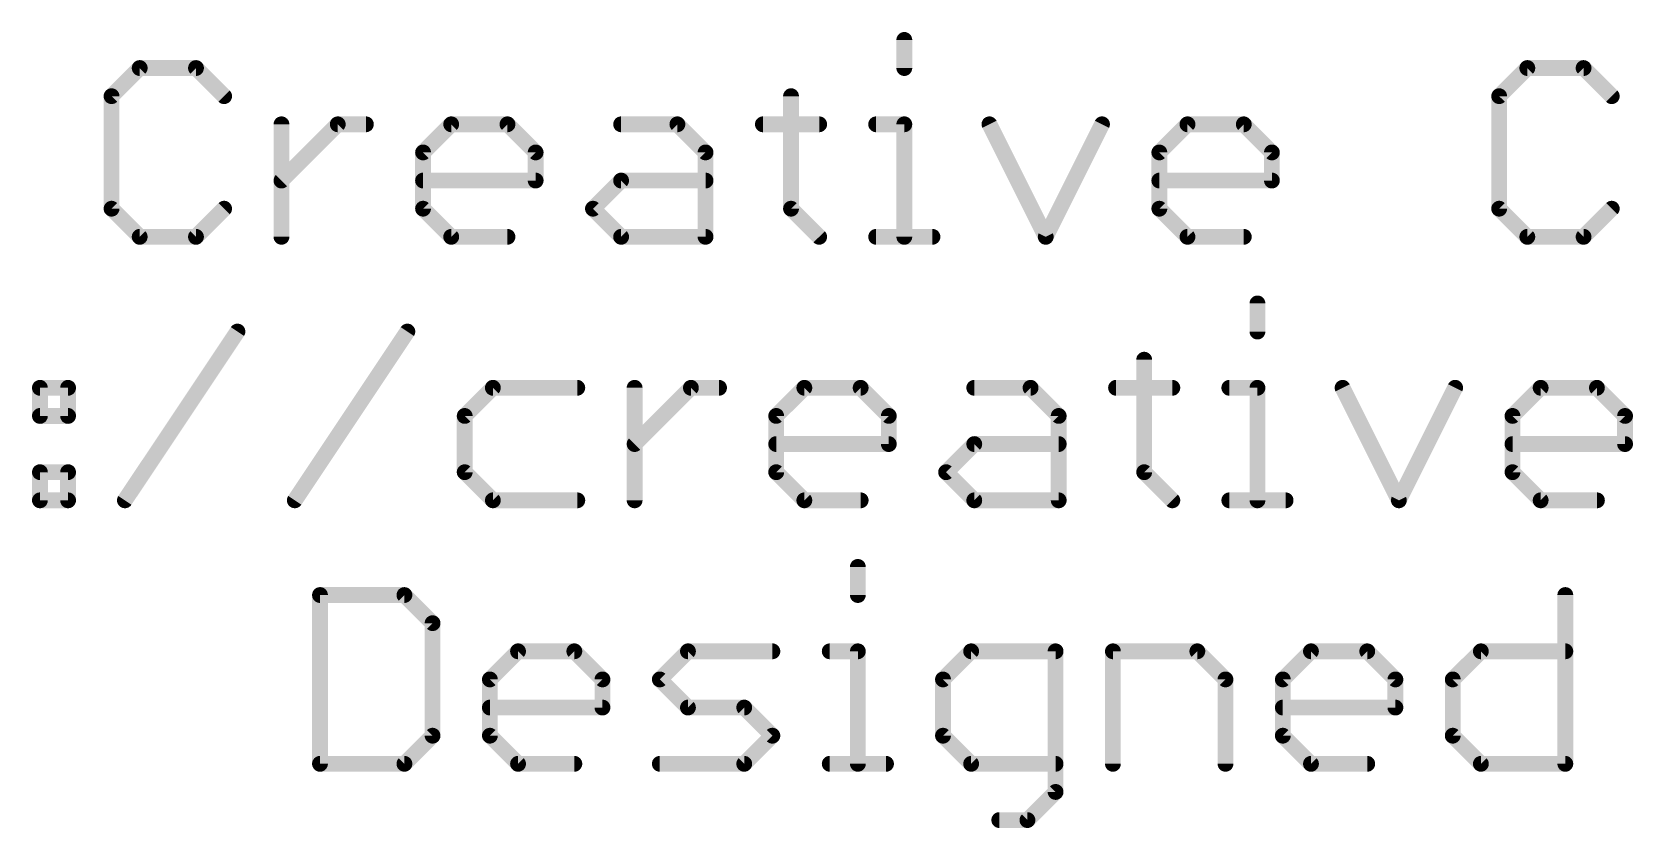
# Model space of a CAD drawing. Extents: x -33 to 74, y -20 to 37.
# Drawn here: x -3.97 to 11.46, y -19.59 to -11.92 of the extents above; entities that cross this region are included whole.
import ezdxf

# ---------------------------------------------------------------- set-up
doc = ezdxf.new("R2010")
doc.units = 0
doc.layers.add('51', color=53, linetype='CONTINUOUS')

msp = doc.modelspace()

# ---------------------------------------------------------------- linework, layer by layer
at = {"layer": '51', "const_width": 0.1524}
for points in [[(4.4362, -11.9956), (4.4362, -12.2668)], [(-2.931, -12.2668), (-3.2021, -12.538)], [(-2.3886, -12.2668), (-2.931, -12.2668)], [(-2.1175, -12.538), (-2.3886, -12.2668)], [(10.4391, -12.2668), (10.168, -12.538)], [(10.9815, -12.2668), (10.4391, -12.2668)], [(11.2526, -12.538), (10.9815, -12.2668)], [(-3.2021, -12.538), (-3.2021, -13.6226)], [(3.3448, -12.538), (3.3448, -13.6226)], [(10.168, -12.538), (10.168, -13.6226)], [(-1.565, -13.8938), (-1.565, -12.8091)], [(-1.565, -13.3515), (-1.0226, -12.8091)], [(-1.0226, -12.8091), (-0.7515, -12.8091)], [(-0.2007, -13.0803), (0.0705, -12.8091)], [(0.0705, -12.8091), (0.6128, -12.8091)], [(0.6128, -12.8091), (0.884, -13.0803)], [(1.7076, -12.8091), (2.25, -12.8091)], [(2.25, -12.8091), (2.5211, -13.0803)], [(3.0736, -12.8091), (3.616, -12.8091)], [(4.1651, -12.8091), (4.4362, -12.8091)], [(4.4362, -12.8091), (4.4362, -13.8938)], [(5.2565, -12.8091), (5.7988, -13.8938)], [(5.7988, -13.8938), (6.3412, -12.8091)], [(6.8937, -13.0803), (7.1648, -12.8091)], [(7.1648, -12.8091), (7.7072, -12.8091)], [(7.7072, -12.8091), (7.9783, -13.0803)], [(-0.2007, -13.6226), (-0.2007, -13.0803)], [(0.884, -13.0803), (0.884, -13.3515)], [(2.5211, -13.0803), (2.5211, -13.8938)], [(6.8937, -13.6226), (6.8937, -13.0803)], [(7.9783, -13.0803), (7.9783, -13.3515)], [(0.884, -13.3515), (-0.2007, -13.3515)], [(1.4365, -13.6226), (1.7076, -13.3515)], [(1.7076, -13.3515), (2.5211, -13.3515)], [(7.9783, -13.3515), (6.8937, -13.3515)], [(-3.2021, -13.6226), (-2.931, -13.8938)], [(-2.3886, -13.8938), (-2.1175, -13.6226)], [(0.0705, -13.8938), (-0.2007, -13.6226)], [(1.7076, -13.8938), (1.4365, -13.6226)], [(3.3448, -13.6226), (3.616, -13.8938)], [(7.1648, -13.8938), (6.8937, -13.6226)], [(10.168, -13.6226), (10.4391, -13.8938)], [(10.9815, -13.8938), (11.2526, -13.6226)], [(-2.931, -13.8938), (-2.3886, -13.8938)], [(0.6128, -13.8938), (0.0705, -13.8938)], [(2.5211, -13.8938), (1.7076, -13.8938)], [(4.1651, -13.8938), (4.7074, -13.8938)], [(7.7072, -13.8938), (7.1648, -13.8938)], [(10.4391, -13.8938), (10.9815, -13.8938)], [(7.839, -14.5356), (7.839, -14.8068)], [(-3.0737, -16.4338), (-1.9891, -14.8068)], [(-1.4366, -16.4338), (-0.3519, -14.8068)], [(6.7475, -15.078), (6.7475, -16.1626)], [(-3.8923, -15.3491), (-3.6211, -15.3491)], [(-3.8923, -15.6203), (-3.8923, -15.3491)], [(-3.6211, -15.3491), (-3.6211, -15.6203)], [(0.4718, -15.3491), (0.2006, -15.6203)], [(1.2853, -15.3491), (0.4718, -15.3491)], [(1.8377, -16.4338), (1.8377, -15.3491)], [(1.8377, -15.8915), (2.3801, -15.3491)], [(2.3801, -15.3491), (2.6512, -15.3491)], [(3.202, -15.6203), (3.4732, -15.3491)], [(3.4732, -15.3491), (4.0155, -15.3491)], [(4.0155, -15.3491), (4.2867, -15.6203)], [(5.1104, -15.3491), (5.6527, -15.3491)], [(5.6527, -15.3491), (5.9239, -15.6203)], [(6.4764, -15.3491), (7.0187, -15.3491)], [(7.5678, -15.3491), (7.839, -15.3491)], [(7.839, -15.3491), (7.839, -16.4338)], [(8.6592, -15.3491), (9.2016, -16.4338)], [(9.2016, -16.4338), (9.7439, -15.3491)], [(10.2964, -15.6203), (10.5676, -15.3491)], [(10.5676, -15.3491), (11.1099, -15.3491)], [(11.1099, -15.3491), (11.381, -15.6203)], [(-3.6211, -15.6203), (-3.8923, -15.6203)], [(0.2006, -15.6203), (0.2006, -16.1626)], [(3.202, -16.1626), (3.202, -15.6203)], [(4.2867, -15.6203), (4.2867, -15.8915)], [(5.9239, -15.6203), (5.9239, -16.4338)], [(10.2964, -16.1626), (10.2964, -15.6203)], [(11.381, -15.6203), (11.381, -15.8915)], [(4.2867, -15.8915), (3.202, -15.8915)], [(4.8392, -16.1626), (5.1104, -15.8915)], [(5.1104, -15.8915), (5.9239, -15.8915)], [(11.381, -15.8915), (10.2964, -15.8915)], [(-3.8923, -16.1626), (-3.6211, -16.1626)], [(-3.8923, -16.4338), (-3.8923, -16.1626)], [(-3.6211, -16.1626), (-3.6211, -16.4338)], [(0.2006, -16.1626), (0.4718, -16.4338)], [(3.4732, -16.4338), (3.202, -16.1626)], [(5.1104, -16.4338), (4.8392, -16.1626)], [(6.7475, -16.1626), (7.0187, -16.4338)], [(10.5676, -16.4338), (10.2964, -16.1626)], [(-3.6211, -16.4338), (-3.8923, -16.4338)], [(0.4718, -16.4338), (1.2853, -16.4338)], [(4.0155, -16.4338), (3.4732, -16.4338)], [(5.9239, -16.4338), (5.1104, -16.4338)], [(7.5678, -16.4338), (8.1101, -16.4338)], [(11.1099, -16.4338), (10.5676, -16.4338)], [(3.9888, -17.0756), (3.9888, -17.3468)], [(-1.1938, -17.3468), (-1.1938, -18.9738)], [(-0.3803, -17.3468), (-1.1938, -17.3468)], [(-0.1091, -17.618), (-0.3803, -17.3468)], [(10.8052, -17.3468), (10.8052, -18.9738)], [(-0.1091, -18.7026), (-0.1091, -17.618)], [(0.4434, -18.1603), (0.7145, -17.8891)], [(0.7145, -17.8891), (1.2569, -17.8891)], [(1.2569, -17.8891), (1.528, -18.1603)], [(2.0805, -18.1603), (2.3517, -17.8891)], [(2.3517, -17.8891), (3.1652, -17.8891)], [(3.7177, -17.8891), (3.9888, -17.8891)], [(3.9888, -17.8891), (3.9888, -18.9738)], [(5.0803, -17.8891), (4.8091, -18.1603)], [(5.8938, -17.8891), (5.0803, -17.8891)], [(5.8938, -19.245), (5.8938, -17.8891)], [(6.4463, -18.9738), (6.4463, -17.8891)], [(6.4463, -17.8891), (7.2598, -17.8891)], [(7.2598, -17.8891), (7.5309, -18.1603)], [(8.0834, -18.1603), (8.3546, -17.8891)], [(8.3546, -17.8891), (8.8969, -17.8891)], [(8.8969, -17.8891), (9.1681, -18.1603)], [(9.7206, -18.1603), (9.9917, -17.8891)], [(9.9917, -17.8891), (10.8052, -17.8891)], [(0.4434, -18.7026), (0.4434, -18.1603)], [(1.528, -18.1603), (1.528, -18.4315)], [(2.3517, -18.4315), (2.0805, -18.1603)], [(4.8091, -18.1603), (4.8091, -18.7026)], [(7.5309, -18.1603), (7.5309, -18.9738)], [(8.0834, -18.7026), (8.0834, -18.1603)], [(9.1681, -18.1603), (9.1681, -18.4315)], [(9.7206, -18.7026), (9.7206, -18.1603)], [(1.528, -18.4315), (0.4434, -18.4315)], [(2.894, -18.4315), (2.3517, -18.4315)], [(3.1652, -18.7026), (2.894, -18.4315)], [(9.1681, -18.4315), (8.0834, -18.4315)], [(-0.3803, -18.9738), (-0.1091, -18.7026)], [(0.7145, -18.9738), (0.4434, -18.7026)], [(2.894, -18.9738), (3.1652, -18.7026)], [(4.8091, -18.7026), (5.0803, -18.9738)], [(8.3546, -18.9738), (8.0834, -18.7026)], [(9.9917, -18.9738), (9.7206, -18.7026)], [(-1.1938, -18.9738), (-0.3803, -18.9738)], [(1.2569, -18.9738), (0.7145, -18.9738)], [(2.0805, -18.9738), (2.894, -18.9738)], [(3.7177, -18.9738), (4.26, -18.9738)], [(5.0803, -18.9738), (5.8938, -18.9738)], [(8.8969, -18.9738), (8.3546, -18.9738)], [(10.8052, -18.9738), (9.9917, -18.9738)], [(5.6226, -19.5161), (5.8938, -19.245)], [(5.3514, -19.5161), (5.6226, -19.5161)]]:
    msp.add_lwpolyline(points, dxfattribs=at)
at = {"layer": '51', "const_width": 0.0762}
for points in [[(4.4743, -11.9956, 1), (4.3981, -11.9956)], [(-2.931, -12.2287, 1), (-2.931, -12.3049)], [(-2.904, -12.2938, 1), (-2.9579, -12.2399)], [(-2.3617, -12.2399, 1), (-2.4156, -12.2938)], [(-2.3886, -12.3049, 1), (-2.3886, -12.2287)], [(4.3981, -12.2668, 1), (4.4743, -12.2668)], [(10.4391, -12.2287, 1), (10.4391, -12.3049)], [(10.4661, -12.2938, 1), (10.4122, -12.2399)], [(11.0084, -12.2399, 1), (10.9545, -12.2938)], [(10.9815, -12.3049, 1), (10.9815, -12.2287)], [(-3.2291, -12.511, 1), (-3.1752, -12.5649)], [(-3.164, -12.538, 1), (-3.2402, -12.538)], [(-2.1444, -12.5649, 1), (-2.0905, -12.511)], [(3.3829, -12.538, 1), (3.3067, -12.538)], [(10.141, -12.511, 1), (10.1949, -12.5649)], [(10.2061, -12.538, 1), (10.1299, -12.538)], [(11.2257, -12.5649, 1), (11.2796, -12.511)], [(-1.5269, -12.8091, 1), (-1.6031, -12.8091)], [(-1.0226, -12.771, 1), (-1.0226, -12.8472)], [(-0.9957, -12.8361, 1), (-1.0496, -12.7822)], [(-0.7515, -12.8472, 1), (-0.7515, -12.771)], [(0.0705, -12.771, 1), (0.0705, -12.8472)], [(0.0974, -12.8361, 1), (0.0435, -12.7822)], [(0.6398, -12.7822, 1), (0.5859, -12.8361)], [(0.6128, -12.8472, 1), (0.6128, -12.771)], [(1.7076, -12.771, 1), (1.7076, -12.8472)], [(2.2769, -12.7822, 1), (2.223, -12.8361)], [(2.25, -12.8472, 1), (2.25, -12.771)], [(3.0736, -12.771, 1), (3.0736, -12.8472)], [(3.616, -12.8472, 1), (3.616, -12.771)], [(4.1651, -12.771, 1), (4.1651, -12.8472)], [(4.4743, -12.8091, 1), (4.3981, -12.8091)], [(4.4362, -12.8472, 1), (4.4362, -12.771)], [(5.2906, -12.7921, 1), (5.2224, -12.8262)], [(6.3752, -12.8262, 1), (6.3071, -12.7921)], [(7.1648, -12.771, 1), (7.1648, -12.8472)], [(7.1918, -12.8361, 1), (7.1379, -12.7822)], [(7.7341, -12.7822, 1), (7.6802, -12.8361)], [(7.7072, -12.8472, 1), (7.7072, -12.771)], [(-0.1626, -13.0803, 1), (-0.2388, -13.0803)], [(-0.2276, -13.0534, 1), (-0.1737, -13.1072)], [(0.9221, -13.0803, 1), (0.8459, -13.0803)], [(0.857, -13.1072, 1), (0.9109, -13.0534)], [(2.5592, -13.0803, 1), (2.483, -13.0803)], [(2.4942, -13.1072, 1), (2.5481, -13.0534)], [(6.9318, -13.0803, 1), (6.8556, -13.0803)], [(6.8667, -13.0534, 1), (6.9206, -13.1072)], [(8.0164, -13.0803, 1), (7.9402, -13.0803)], [(7.9514, -13.1072, 1), (8.0053, -13.0534)], [(-1.5919, -13.3245, 1), (-1.538, -13.3784)], [(-0.2007, -13.3134, 1), (-0.2007, -13.3896)], [(0.8459, -13.3515, 1), (0.9221, -13.3515)], [(0.884, -13.3896, 1), (0.884, -13.3134)], [(1.7076, -13.3134, 1), (1.7076, -13.3896)], [(1.7346, -13.3784, 1), (1.6807, -13.3245)], [(2.5211, -13.3896, 1), (2.5211, -13.3134)], [(6.8937, -13.3134, 1), (6.8937, -13.3896)], [(7.9402, -13.3515, 1), (8.0164, -13.3515)], [(7.9783, -13.3896, 1), (7.9783, -13.3134)], [(-3.1752, -13.5957, 1), (-3.2291, -13.6496)], [(-2.0905, -13.6496, 1), (-2.1444, -13.5957)], [(-0.1737, -13.5957, 1), (-0.2276, -13.6496)], [(1.4634, -13.5957, 1), (1.4095, -13.6496)], [(1.4095, -13.5957, 1), (1.4634, -13.6496)], [(3.3717, -13.5957, 1), (3.3179, -13.6496)], [(6.9206, -13.5957, 1), (6.8667, -13.6496)], [(10.1949, -13.5957, 1), (10.141, -13.6496)], [(11.2796, -13.6496, 1), (11.2257, -13.5957)], [(-3.2402, -13.6226, 1), (-3.164, -13.6226)], [(-0.2388, -13.6226, 1), (-0.1626, -13.6226)], [(3.3067, -13.6226, 1), (3.3829, -13.6226)], [(6.8556, -13.6226, 1), (6.9318, -13.6226)], [(10.1299, -13.6226, 1), (10.2061, -13.6226)], [(-2.931, -13.8557, 1), (-2.931, -13.9319)], [(-2.9579, -13.9207, 1), (-2.904, -13.8669)], [(-2.4156, -13.8669, 1), (-2.3617, -13.9207)], [(-2.3886, -13.9319, 1), (-2.3886, -13.8557)], [(-1.6031, -13.8938, 1), (-1.5269, -13.8938)], [(0.0705, -13.8557, 1), (0.0705, -13.9319)], [(0.0435, -13.9207, 1), (0.0974, -13.8669)], [(0.6128, -13.9319, 1), (0.6128, -13.8557)], [(1.7076, -13.8557, 1), (1.7076, -13.9319)], [(1.6807, -13.9207, 1), (1.7346, -13.8669)], [(2.483, -13.8938, 1), (2.5592, -13.8938)], [(2.5211, -13.9319, 1), (2.5211, -13.8557)], [(3.589, -13.9207, 1), (3.6429, -13.8669)], [(4.1651, -13.8557, 1), (4.1651, -13.9319)], [(4.3981, -13.8938, 1), (4.4743, -13.8938)], [(4.7074, -13.9319, 1), (4.7074, -13.8557)], [(5.7648, -13.8768, 1), (5.8329, -13.9108)], [(5.7648, -13.9108, 1), (5.8329, -13.8768)], [(7.1648, -13.8557, 1), (7.1648, -13.9319)], [(7.1379, -13.9207, 1), (7.1918, -13.8669)], [(7.7072, -13.9319, 1), (7.7072, -13.8557)], [(10.4391, -13.8557, 1), (10.4391, -13.9319)], [(10.4122, -13.9207, 1), (10.4661, -13.8669)], [(10.9545, -13.8669, 1), (11.0084, -13.9207)], [(10.9815, -13.9319, 1), (10.9815, -13.8557)], [(7.8771, -14.5356, 1), (7.8009, -14.5356)], [(-1.9574, -14.8279, 1), (-2.0208, -14.7857)], [(-0.3202, -14.8279, 1), (-0.3836, -14.7857)], [(7.8009, -14.8068, 1), (7.8771, -14.8068)], [(6.7856, -15.078, 1), (6.7094, -15.078)], [(-3.8923, -15.311, 1), (-3.8923, -15.3872)], [(-3.8542, -15.3491, 1), (-3.9304, -15.3491)], [(-3.583, -15.3491, 1), (-3.6592, -15.3491)], [(-3.6211, -15.3872, 1), (-3.6211, -15.311)], [(0.4718, -15.311, 1), (0.4718, -15.3872)], [(0.4987, -15.3761, 1), (0.4448, -15.3222)], [(1.2853, -15.3872, 1), (1.2853, -15.311)], [(1.8758, -15.3491, 1), (1.7996, -15.3491)], [(2.3801, -15.311, 1), (2.3801, -15.3872)], [(2.407, -15.3761, 1), (2.3531, -15.3222)], [(2.6512, -15.3872, 1), (2.6512, -15.311)], [(3.4732, -15.311, 1), (3.4732, -15.3872)], [(3.5001, -15.3761, 1), (3.4463, -15.3222)], [(4.0425, -15.3222, 1), (3.9886, -15.3761)], [(4.0155, -15.3872, 1), (4.0155, -15.311)], [(5.1104, -15.311, 1), (5.1104, -15.3872)], [(5.6796, -15.3222, 1), (5.6258, -15.3761)], [(5.6527, -15.3872, 1), (5.6527, -15.311)], [(6.4764, -15.311, 1), (6.4764, -15.3872)], [(7.0187, -15.3872, 1), (7.0187, -15.311)], [(7.5678, -15.311, 1), (7.5678, -15.3872)], [(7.8771, -15.3491, 1), (7.8009, -15.3491)], [(7.839, -15.3872, 1), (7.839, -15.311)], [(8.6933, -15.3321, 1), (8.6252, -15.3662)], [(9.778, -15.3662, 1), (9.7098, -15.3321)], [(10.5676, -15.311, 1), (10.5676, -15.3872)], [(10.5945, -15.3761, 1), (10.5406, -15.3222)], [(11.1368, -15.3222, 1), (11.0829, -15.3761)], [(11.1099, -15.3872, 1), (11.1099, -15.311)], [(-3.8923, -15.5822, 1), (-3.8923, -15.6584)], [(-3.6211, -15.6584, 1), (-3.6211, -15.5822)], [(0.2387, -15.6203, 1), (0.1625, -15.6203)], [(0.1736, -15.5934, 1), (0.2275, -15.6472)], [(3.2401, -15.6203, 1), (3.1639, -15.6203)], [(3.1751, -15.5934, 1), (3.229, -15.6472)], [(4.3248, -15.6203, 1), (4.2486, -15.6203)], [(4.2598, -15.6472, 1), (4.3136, -15.5934)], [(5.962, -15.6203, 1), (5.8858, -15.6203)], [(5.8969, -15.6472, 1), (5.9508, -15.5934)], [(10.3345, -15.6203, 1), (10.2583, -15.6203)], [(10.2694, -15.5934, 1), (10.3233, -15.6472)], [(11.4191, -15.6203, 1), (11.3429, -15.6203)], [(11.3541, -15.6472, 1), (11.408, -15.5934)], [(-3.9304, -15.6203, 1), (-3.8542, -15.6203)], [(-3.6592, -15.6203, 1), (-3.583, -15.6203)], [(1.8108, -15.8645, 1), (1.8647, -15.9184)], [(3.202, -15.8534, 1), (3.202, -15.9296)], [(4.2486, -15.8915, 1), (4.3248, -15.8915)], [(4.2867, -15.9296, 1), (4.2867, -15.8534)], [(5.1104, -15.8534, 1), (5.1104, -15.9296)], [(5.1373, -15.9184, 1), (5.0834, -15.8645)], [(5.9239, -15.9296, 1), (5.9239, -15.8534)], [(10.2964, -15.8534, 1), (10.2964, -15.9296)], [(11.3429, -15.8915, 1), (11.4191, -15.8915)], [(11.381, -15.9296, 1), (11.381, -15.8534)], [(-3.8923, -16.1245, 1), (-3.8923, -16.2007)], [(-3.8542, -16.1626, 1), (-3.9304, -16.1626)], [(-3.583, -16.1626, 1), (-3.6592, -16.1626)], [(-3.6211, -16.2007, 1), (-3.6211, -16.1245)], [(0.2275, -16.1357, 1), (0.1736, -16.1896)], [(0.1625, -16.1626, 1), (0.2387, -16.1626)], [(3.229, -16.1357, 1), (3.1751, -16.1896)], [(3.1639, -16.1626, 1), (3.2401, -16.1626)], [(4.8661, -16.1357, 1), (4.8123, -16.1896)], [(4.8123, -16.1357, 1), (4.8661, -16.1896)], [(6.7745, -16.1357, 1), (6.7206, -16.1896)], [(6.7094, -16.1626, 1), (6.7856, -16.1626)], [(10.3233, -16.1357, 1), (10.2694, -16.1896)], [(10.2583, -16.1626, 1), (10.3345, -16.1626)], [(-3.8923, -16.3957, 1), (-3.8923, -16.4719)], [(-3.9304, -16.4338, 1), (-3.8542, -16.4338)], [(-3.6592, -16.4338, 1), (-3.583, -16.4338)], [(-3.6211, -16.4719, 1), (-3.6211, -16.3957)], [(-3.1054, -16.4127, 1), (-3.042, -16.4549)], [(-1.4683, -16.4127, 1), (-1.4049, -16.4549)], [(0.4718, -16.3957, 1), (0.4718, -16.4719)], [(0.4448, -16.4607, 1), (0.4987, -16.4069)], [(1.2853, -16.4719, 1), (1.2853, -16.3957)], [(1.7996, -16.4338, 1), (1.8758, -16.4338)], [(3.4732, -16.3957, 1), (3.4732, -16.4719)], [(3.4463, -16.4607, 1), (3.5001, -16.4069)], [(4.0155, -16.4719, 1), (4.0155, -16.3957)], [(5.1104, -16.3957, 1), (5.1104, -16.4719)], [(5.0834, -16.4607, 1), (5.1373, -16.4069)], [(5.8858, -16.4338, 1), (5.962, -16.4338)], [(5.9239, -16.4719, 1), (5.9239, -16.3957)], [(6.9917, -16.4607, 1), (7.0456, -16.4069)], [(7.5678, -16.3957, 1), (7.5678, -16.4719)], [(7.8009, -16.4338, 1), (7.8771, -16.4338)], [(8.1101, -16.4719, 1), (8.1101, -16.3957)], [(9.1675, -16.4168, 1), (9.2356, -16.4508)], [(9.1675, -16.4508, 1), (9.2356, -16.4168)], [(10.5676, -16.3957, 1), (10.5676, -16.4719)], [(10.5406, -16.4607, 1), (10.5945, -16.4069)], [(11.1099, -16.4719, 1), (11.1099, -16.3957)], [(4.0269, -17.0756, 1), (3.9507, -17.0756)], [(-1.1557, -17.3468, 1), (-1.2319, -17.3468)], [(-1.1938, -17.3087, 1), (-1.1938, -17.3849)], [(-0.3534, -17.3199, 1), (-0.4072, -17.3738)], [(-0.3803, -17.3849, 1), (-0.3803, -17.3087)], [(10.8433, -17.3468, 1), (10.7671, -17.3468)], [(3.9507, -17.3468, 1), (4.0269, -17.3468)], [(-0.071, -17.618, 1), (-0.1472, -17.618)], [(-0.1361, -17.6449, 1), (-0.0822, -17.591)], [(0.7145, -17.851, 1), (0.7145, -17.9272)], [(0.7415, -17.9161, 1), (0.6876, -17.8622)], [(1.2838, -17.8622, 1), (1.2299, -17.9161)], [(1.2569, -17.9272, 1), (1.2569, -17.851)], [(2.3517, -17.851, 1), (2.3517, -17.9272)], [(2.3786, -17.9161, 1), (2.3247, -17.8622)], [(3.1652, -17.9272, 1), (3.1652, -17.851)], [(3.7177, -17.851, 1), (3.7177, -17.9272)], [(4.0269, -17.8891, 1), (3.9507, -17.8891)], [(3.9888, -17.9272, 1), (3.9888, -17.851)], [(5.0803, -17.851, 1), (5.0803, -17.9272)], [(5.1072, -17.9161, 1), (5.0533, -17.8622)], [(5.9319, -17.8891, 1), (5.8557, -17.8891)], [(5.8938, -17.9272, 1), (5.8938, -17.851)], [(6.4844, -17.8891, 1), (6.4082, -17.8891)], [(6.4463, -17.851, 1), (6.4463, -17.9272)], [(7.2867, -17.8622, 1), (7.2328, -17.9161)], [(7.2598, -17.9272, 1), (7.2598, -17.851)], [(8.3546, -17.851, 1), (8.3546, -17.9272)], [(8.3815, -17.9161, 1), (8.3276, -17.8622)], [(8.9239, -17.8622, 1), (8.87, -17.9161)], [(8.8969, -17.9272, 1), (8.8969, -17.851)], [(9.9917, -17.851, 1), (9.9917, -17.9272)], [(10.0187, -17.9161, 1), (9.9648, -17.8622)], [(10.8052, -17.9272, 1), (10.8052, -17.851)], [(0.4815, -18.1603, 1), (0.4053, -18.1603)], [(0.4164, -18.1334, 1), (0.4703, -18.1872)], [(1.5661, -18.1603, 1), (1.4899, -18.1603)], [(1.5011, -18.1872, 1), (1.555, -18.1334)], [(2.1075, -18.1334, 1), (2.0536, -18.1872)], [(2.0536, -18.1334, 1), (2.1075, -18.1872)], [(4.8472, -18.1603, 1), (4.771, -18.1603)], [(4.7822, -18.1334, 1), (4.836, -18.1872)], [(7.569, -18.1603, 1), (7.4928, -18.1603)], [(7.504, -18.1872, 1), (7.5579, -18.1334)], [(8.1215, -18.1603, 1), (8.0453, -18.1603)], [(8.0565, -18.1334, 1), (8.1104, -18.1872)], [(9.2062, -18.1603, 1), (9.13, -18.1603)], [(9.1411, -18.1872, 1), (9.195, -18.1334)], [(9.7587, -18.1603, 1), (9.6825, -18.1603)], [(9.6936, -18.1334, 1), (9.7475, -18.1872)], [(0.4434, -18.3934, 1), (0.4434, -18.4696)], [(1.528, -18.4696, 1), (1.528, -18.3934)], [(2.3517, -18.3934, 1), (2.3517, -18.4696)], [(2.9209, -18.4045, 1), (2.8671, -18.4584)], [(2.894, -18.4696, 1), (2.894, -18.3934)], [(8.0834, -18.3934, 1), (8.0834, -18.4696)], [(9.1681, -18.4696, 1), (9.1681, -18.3934)], [(1.4899, -18.4315, 1), (1.5661, -18.4315)], [(2.3247, -18.4584, 1), (2.3786, -18.4045)], [(9.13, -18.4315, 1), (9.2062, -18.4315)], [(-0.1472, -18.7026, 1), (-0.071, -18.7026)], [(-0.0822, -18.7296, 1), (-0.1361, -18.6757)], [(0.4703, -18.6757, 1), (0.4164, -18.7296)], [(0.4053, -18.7026, 1), (0.4815, -18.7026)], [(3.1921, -18.7296, 1), (3.1382, -18.6757)], [(3.1382, -18.7296, 1), (3.1921, -18.6757)], [(4.836, -18.6757, 1), (4.7822, -18.7296)], [(4.771, -18.7026, 1), (4.8472, -18.7026)], [(8.1104, -18.6757, 1), (8.0565, -18.7296)], [(8.0453, -18.7026, 1), (8.1215, -18.7026)], [(9.7475, -18.6757, 1), (9.6936, -18.7296)], [(9.6825, -18.7026, 1), (9.7587, -18.7026)], [(-1.1938, -18.9357, 1), (-1.1938, -19.0119)], [(-1.2319, -18.9738, 1), (-1.1557, -18.9738)], [(-0.4072, -18.9469, 1), (-0.3534, -19.0007)], [(-0.3803, -19.0119, 1), (-0.3803, -18.9357)], [(0.7145, -18.9357, 1), (0.7145, -19.0119)], [(0.6876, -19.0007, 1), (0.7415, -18.9469)], [(1.2569, -19.0119, 1), (1.2569, -18.9357)], [(2.0805, -18.9357, 1), (2.0805, -19.0119)], [(2.8671, -18.9469, 1), (2.9209, -19.0007)], [(2.894, -19.0119, 1), (2.894, -18.9357)], [(3.7177, -18.9357, 1), (3.7177, -19.0119)], [(3.9507, -18.9738, 1), (4.0269, -18.9738)], [(4.26, -19.0119, 1), (4.26, -18.9357)], [(5.0803, -18.9357, 1), (5.0803, -19.0119)], [(5.0533, -19.0007, 1), (5.1072, -18.9469)], [(5.8938, -19.0119, 1), (5.8938, -18.9357)], [(6.4082, -18.9738, 1), (6.4844, -18.9738)], [(7.4928, -18.9738, 1), (7.569, -18.9738)], [(8.3546, -18.9357, 1), (8.3546, -19.0119)], [(8.3276, -19.0007, 1), (8.3815, -18.9469)], [(8.8969, -19.0119, 1), (8.8969, -18.9357)], [(9.9917, -18.9357, 1), (9.9917, -19.0119)], [(9.9648, -19.0007, 1), (10.0187, -18.9469)], [(10.7671, -18.9738, 1), (10.8433, -18.9738)], [(10.8052, -19.0119, 1), (10.8052, -18.9357)], [(5.8557, -19.245, 1), (5.9319, -19.245)], [(5.9207, -19.2719, 1), (5.8668, -19.218)], [(5.3514, -19.478, 1), (5.3514, -19.5542)], [(5.5957, -19.4892, 1), (5.6495, -19.5431)], [(5.6226, -19.5542, 1), (5.6226, -19.478)]]:
    msp.add_lwpolyline(points, format="xyb", dxfattribs=at)

doc.saveas('drawing.dxf')
